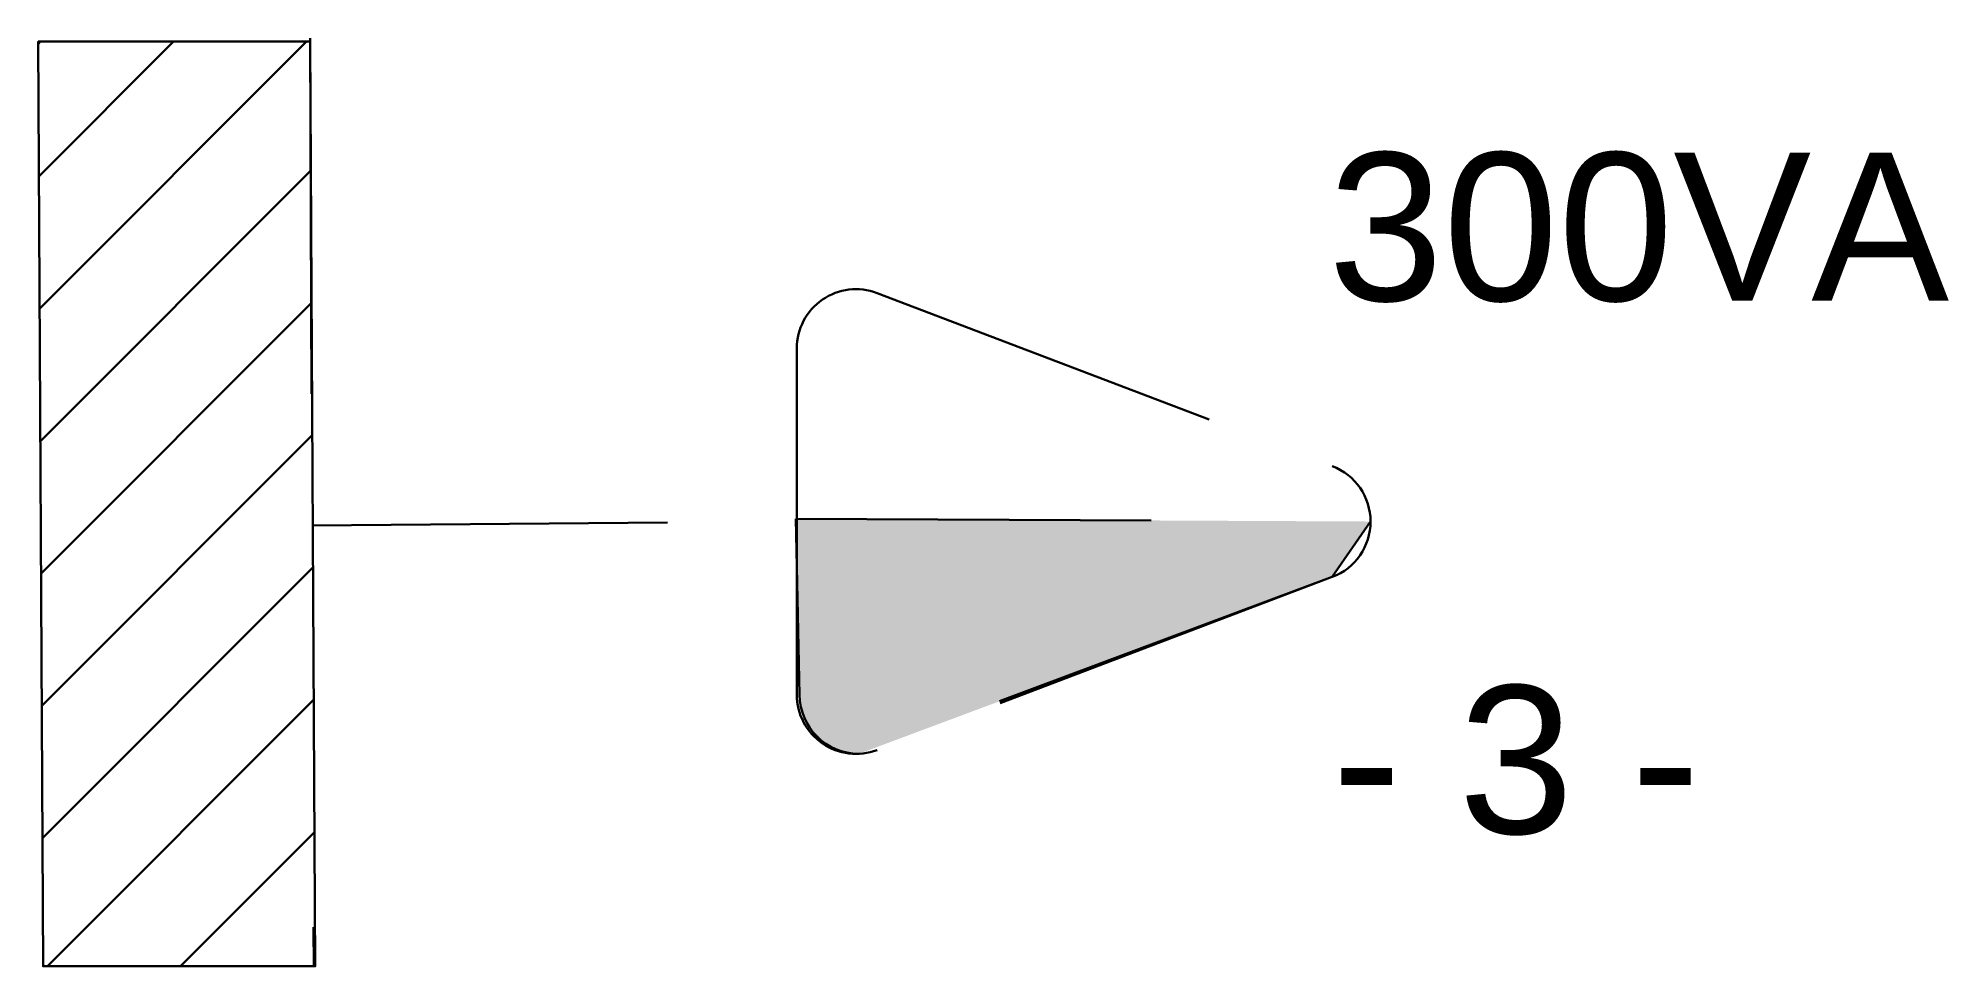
# Model space of a CAD drawing. Header units: metres. Extents: x 5291.9 to 5356.4, y 323.2 to 354.6.
import ezdxf

# ---------------------------------------------------------------- set-up
doc = ezdxf.new("R2010")
doc.units = ezdxf.units.M
doc.linetypes.add('ACAD_ISO03W100', pattern=[30, 12, -18])
doc.styles.get("Standard").update_dxf_attribs({"font": 'Arial.ttf'})

msp = doc.modelspace()

# ---------------------------------------------------------------- hatches: boundary and pattern name
at = {"linetype": 'ACAD_ISO03W100', "lineweight": 30}
h = msp.add_hatch(dxfattribs=at)
h.set_pattern_fill('LINE', color=256, angle=45)
h.set_pattern_definition([(45, (-15.2194, -305.4247), (-2.245064, 2.245064), [])])
h.paths.add_polyline_path([(5301.047, 354.453), (5301.213, 323.251), (5292.025, 323.251), (5291.859, 354.453)])
h = msp.add_hatch(color=3, dxfattribs=at)
h.dxf.hatch_style = 1
edge = h.paths.add_edge_path()
edge.add_line((5317.443, 338.353), (5336.845, 338.258))
edge.add_line((5336.845, 338.258), (5335.555, 336.388))
edge.add_line((5335.555, 336.388), (5319.568, 330.419))
edge.add_arc((5319.568, 332.419), 2, 180.29641, 270, ccw=False)
edge.add_line((5317.568, 332.409), (5317.443, 338.353))

# ---------------------------------------------------------------- linework, layer by layer
msp.add_line((5301.04, 354.568), (5301.164, 323.232), dxfattribs=at)
at = {"color": 3, "linetype": 'ACAD_ISO03W100', "lineweight": 30}
msp.add_line((5301.105, 338.124), (5317.472, 338.258), dxfattribs=at)
at = {"color": 255, "lineweight": 30, "transparency": 33554508}
msp.add_lwpolyline([(5301.047, 354.453), (5301.213, 323.251), (5292.025, 323.251), (5291.859, 354.453)], close=True, dxfattribs=at)
at = {"color": 3, "linetype": 'ACAD_ISO03W100', "lineweight": 30}
for points in [[(5320.183, 345.969), (5335.555, 340.128, -0.689776), (5335.555, 336.388), (5320.183, 330.547, -0.525045), (5317.472, 332.417), (5317.472, 344.099, -0.525045)], [(5317.443, 338.353), (5336.845, 338.258), (5335.555, 336.388), (5319.568, 330.419, -0.412699), (5317.568, 332.409)]]:
    msp.add_lwpolyline(points, format="xyb", close=True, dxfattribs=at)

# ---------------------------------------------------------------- texts
at = {"linetype": 'ACAD_ISO03W100', "lineweight": 30, "char_height": 5, "attachment_point": 1}
for s, insert in [('300VA', (5335.414, 350.707)), ('- 3 -', (5335.55, 332.725))]:
    msp.add_mtext_dynamic_manual_height_columns(s, width=13.99634, gutter_width=12.5, heights=[0], dxfattribs=dict(at, insert=insert))

doc.saveas('drawing.dxf')
